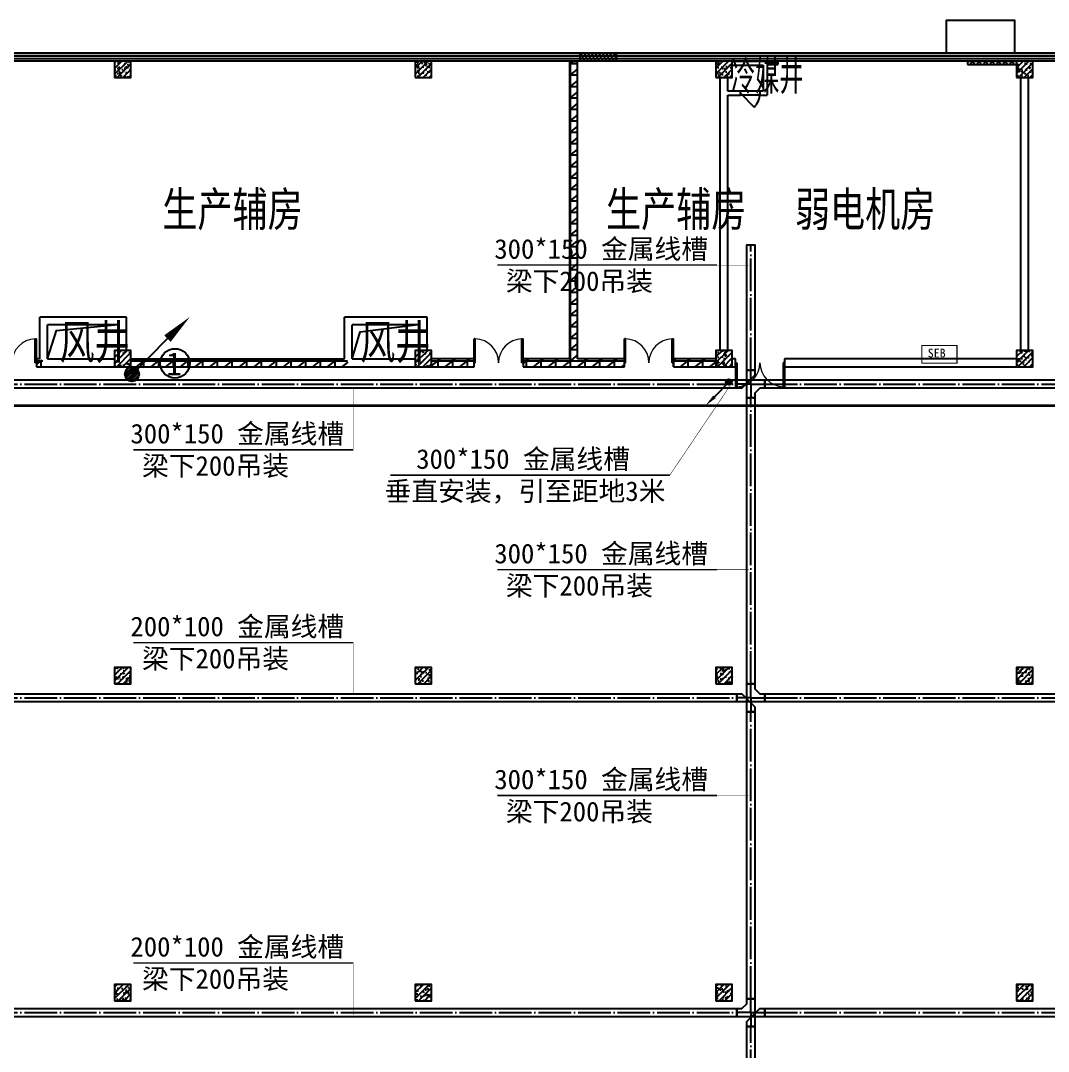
# Model space of a CAD drawing. Header units: millimetres. Extents: x -633009578 to 5705885, y -633235091 to 2571734.
# Drawn here: x 4144646 to 4176094, y 1961300 to 1992840 of the extents above; entities that cross this region are included whole.
import ezdxf

# ---------------------------------------------------------------- set-up
doc = ezdxf.new("R2010")
doc.units = ezdxf.units.MM
doc.header["$LTSCALE"] = 1000
doc.header["$MEASUREMENT"] = 0
doc.linetypes.add('DASHED2', pattern=[0.375, 0.25, -0.125])
doc.linetypes.add('DOTE', pattern=[2.4200000000000004, 2, -0.2, 0.02, -0.2])
doc.layers.get('0').update_dxf_attribs({"color": 9})
for name, color, linetype in [('000000000000电气', 7, 'Continuous'), ('3T_WOOD', 21, 'Continuous'), ('A-COLUM(柱)', 255, 'Continuous'), ('A-DOOR(门）', 4, 'Continuous'), ('A-F-AREA(计算)', 5, 'Continuous'), ('A-FLOR(看线)', 8, 'Continuous'), ('A-HATH(填充)', 8, 'Continuous'), ('A-OTHER(其它)', 192, 'Continuous'), ('A-TEXT(房间)', 243, 'Continuous'), ('A-WALL(墙)', 255, 'Continuous'), ('A-WINDOW（窗）', 4, 'Continuous'), ('电-弱电平面-箭头', 3, 'Continuous'), ('电-桥架', 4, 'Continuous'), ('设备-箱柜', 3, 'Continuous')]:
    doc.layers.add(name, color=color, linetype=linetype)
doc.styles.add('_TCH', font='simhei.ttf', dxfattribs={"width": 0.75, "bigfont": 'hztxt.shx'})
doc.styles.add('ELEC-DIM', font='simhei.ttf')
doc.styles.add('IDQSTYLE', font='simhei.ttf', dxfattribs={"width": 0.707, "bigfont": 'hztxt.shx'})
doc.styles.add('TXT', font='simhei.ttf', dxfattribs={"width": 0.8, "bigfont": 'hztxt.shx'})
doc.styles.add('宋', font='simhei.ttf', dxfattribs={"width": 0.8})
pattern_1 = [(0, (1628470.737756166, 677977.5160347573), (0, 350), []), (37.875, (1628870.737756166, 677977.5160347573), (-169.61527734408, 218.0766567528281), []), (90, (1628870.737756166, 677977.5160347573), (-450, 2.755455298081545e-14), [])]
pattern_2 = [(45, (1628570.737756166, 677977.5160347573), (-100.0001016555733, 100.0001016555733), []), (135, (1628570.737756166, 677977.5160347573), (-100.0001016555733, -100.0001016555733), [])]

# ---------------------------------------------------------------- blocks, each defined once
blk = doc.blocks.new('*X3')
at = {"color": 0, "linetype": 'Continuous'}
for p, q in [((192.587376364835, 446.7215535232801), (193.8713933576327, 448.0055705160779)), ((192.6509968705344, 446.3609099602676), (194.2320369206452, 447.9419500103785)), ((192.6864539319484, 447.2448951591055), (193.3480517218074, 447.9064929489645)), ((192.7889704286661, 446.0746194496875), (194.5183274312254, 447.8039764522467)), ((192.9823694457329, 445.8437543980423), (194.7491924828706, 447.61057743518)), ((193.2275231399996, 445.664644023597), (194.9283028573159, 447.3654237409133)), ((193.5311577474, 445.5440145622856), (195.0489323186273, 447.0617891335129)), ((193.9202347052458, 445.5088274514194), (195.0841194294935, 446.6727121756671)), ((194.6075199946775, 445.7718486721392), (194.8210982087737, 445.9854268862354))]:
    blk.add_line(p, q, dxfattribs=at)
blk = doc.blocks.new('HC001442')
at = {"color": 0, "linetype": 'Continuous'}
blk.add_line((2.614797267597169e-12, -0.0577611932696982), (-3.1054929004722, -3.232738715066034), dxfattribs=at)
blk.add_lwpolyline([(-3.1054929004722, -3.232738715066034, 0.8, 0, 0), (-5.057392361375946, -5.119309791709952, 0, 0, 0)], format="xyseb", dxfattribs=at)
blk.add_circle((0, 0), 0.625, dxfattribs=at)
at = {"color": 0, "linetype": 'Continuous', "xscale": 0.5, "yscale": 0.5, "zscale": 0.5}
blk.add_blockref('*X3', (-96.91845018383279, -223.3780232566237), dxfattribs=at)
at = {"color": 0, "style": 'IDQSTYLE', "width": 0.7}
blk.add_attdef('PSFHATT', (2.62500001, -5.119309791709952), '', height=2.5, dxfattribs=at)
blk = doc.blocks.new('*X130')
at = {"color": 0, "linetype": 'Continuous'}
for p, q in [((192.587376364835, 446.7215535232801), (193.8713933576327, 448.0055705160779)), ((192.6509968705344, 446.3609099602676), (194.2320369206452, 447.9419500103785)), ((192.6864539319484, 447.2448951591055), (193.3480517218074, 447.9064929489645)), ((192.7889704286661, 446.0746194496875), (194.5183274312254, 447.8039764522467)), ((192.9823694457329, 445.8437543980423), (194.7491924828706, 447.61057743518)), ((193.2275231399996, 445.664644023597), (194.9283028573159, 447.3654237409133)), ((193.5311577474, 445.5440145622856), (195.0489323186273, 447.0617891335129)), ((193.9202347052458, 445.5088274514194), (195.0841194294935, 446.6727121756671)), ((194.6075199946775, 445.7718486721392), (194.8210982087737, 445.9854268862354))]:
    blk.add_line(p, q, dxfattribs=at)
blk = doc.blocks.new('HC001441')
at = {"color": 0, "linetype": 'Continuous'}
blk.add_line((0, -0.05776119327242668), (3.105492900474815, 3.117216328523909), dxfattribs=at)
blk.add_lwpolyline([(3.105492900474815, 3.117216328523909, 0.8, 0, 0), (5.057392361378561, 5.003787405167827, 0, 0, 0)], format="xyseb", dxfattribs=at)
blk.add_circle((0, 0), 0.625, dxfattribs=at)
at = {"color": 0, "linetype": 'Continuous', "xscale": 0.5, "yscale": 0.5, "zscale": 0.5}
blk.add_blockref('*X130', (-96.91845018383279, -223.3780232566237), dxfattribs=at)
at = {"color": 0, "style": 'IDQSTYLE', "width": 0.7}
blk.add_attdef('PSFHATT', (7.057392361378561, -0.62500001), '', height=2.5, dxfattribs=at)
blk = doc.blocks.new('G$CF6649E20')
at = {"layer": '电-弱电平面-箭头', "color": 4}
blk.add_circle((1316.889421409462, 332.4712073528208), 448.9330526033001, dxfattribs=at)
at = {"layer": '电-弱电平面-箭头', "color": 4, "xscale": 350, "yscale": 350, "zscale": 350}
blk.add_blockref('HC001441', (0, 0), dxfattribs=at)
at = {"layer": '电-弱电平面-箭头', "color": 4, "style": '宋'}
blk.add_text('1', height=700, dxfattribs=at).set_placement((1046.360447603278, -30.60809063538909))
blk = doc.blocks.new('HC001524')
at = {"color": 0, "linetype": 'Continuous', "const_width": 0.3}
blk.add_lwpolyline([(5, 2.5), (-5, 2.5), (-5, -2.5), (5, -2.5)], close=True, dxfattribs=at)
at = {"color": 0, "style": 'IDQSTYLE', "width": 0.7}
for tag, p in [('AF', (-1.5, -1.25)), ('PSFHATT', (7, -2.5))]:
    blk.add_attdef(tag, p, '', height=2.5, dxfattribs=at)
blk = doc.blocks.new('$DorLib2D$00000002')
for p, q in [((-0.5, -5.684341886080802e-17), (-0.5000000000000007, 0.4875)), ((-0.4750000000000007, 0.4875), (-0.5000000000000007, 0.4875)), ((-0.475, -2.842170943040401e-17), (-0.4750000000000007, 0.4875)), ((0.475, -2.842170943040401e-17), (0.4750000000000007, 0.4875)), ((0.4750000000000007, 0.4875), (0.5000000000000007, 0.4875)), ((0.5, -5.684341886080802e-17), (0.5000000000000007, 0.4875)), ((-0.5, -5.684341886080802e-17), (-0.475, -2.842170943040401e-17)), ((0.5, -5.684341886080802e-17), (0.475, -2.842170943040401e-17))]:
    blk.add_line(p, q)
at = {"lineweight": 13}
for centre, start, end in [((-0.4875, -4.263256414560601e-17), 0, 88.53071641864632), ((0.4875, -4.263256414560601e-17), 91.4692835813537, 180)]:
    blk.add_arc(centre, 0.4875, start, end, dxfattribs=at)
blk = doc.blocks.new('$DorLib2D$00000114')
at = {"color": 0}
blk.add_line((0.4999999999999964, 3.552713678800501e-15), (-0.2071067811864751, 0.7071067811864857), dxfattribs=at)
blk.add_arc((0.5000000000013856, -1.154631945610163e-12), 1.000000000001696, 135, 180, dxfattribs=at)
blk = doc.blocks.new('_FZH')
h = blk.add_hatch()
h.set_pattern_fill('钢筋混凝土', color=256, scale=0.1, style=0)
h.set_pattern_definition([(45, (0, 0), (-0.1767766952966369, 0.1767766952966369), []), (50, (0, 0), (0.7172601826007535, -0.06275213498259512), [0.07500000000000001, -0.8250000000000001]), (355, (0, 0), (-0.138751333613, 0.7521921337000119), [0.06, -0.66]), (100.4514, (0.05977168000000001, -0.00522934), (0.5785093817140216, 0.6894395420609536), [0.06374019, -0.701142112]), (46.1842, (0, 0.2), (1.067241048625645, -0.1655190143290181), [0.1125, -1.2375]), (96.6356, (0.088936745, 0.186206693), (0.9346627055487033, 0.9741178709004418), [0.095610288, -1.051713]), (351.1842, (0, 0.2), (0.9346619451336272, 0.9741186009253247), [0.09000000000000001, -0.9900000000000001]), (21, (0.1, 0.15), (0.5969070521184617, -0.4026188906653388), [0.07500000000000001, -0.8250000000000001]), (326, (0.1, 0.15), (0.2433153319215824, 0.7251500450468529), [0.06, -0.66]), (71.4514, (0.149742233, 0.116448394), (0.84022262858149, 0.3225304967099524), [0.06374019, -0.701142112]), (37.50000000000001, (0, 0), (0.01215985531729062, 0.3328938538313115), [0, -0.652, 0, -0.67, 0, -0.6625000000000001]), (7.499999999999999, (0, 0), (0.2630695374421486, 0.3944117118823603), [0, -0.382, 0, -0.637, 0, -0.2525]), (-32.5, (-0.223, 0), (0.533822436172409, -0.02255487173437976), [0, -0.25, 0, -0.78, 0, -1.035]), (-42.5, (-0.323, 0), (0.5831861693423862, 0.1001049823323177), [0, -0.325, 0, -0.518, 0, -0.735])])
h.paths.add_polyline_path([(-0.5, -0.5), (0.5, -0.5), (0.5, 0.5), (-0.5, 0.5)])
blk.add_lwpolyline([(-0.5, -0.5), (0.5, -0.5), (0.5, 0.5), (-0.5, 0.5)], close=True)
blk = doc.blocks.new('$TCHSYS$WIN2D')
for p, q in [((-0.5, 0.5), (0.5, 0.5)), ((0.5, 0.1666666666666666), (-0.5, 0.1666666666666666)), ((0.5, -0.1666666666666667), (-0.5, -0.1666666666666667)), ((-0.4999999999999999, -0.5), (0.5, -0.5))]:
    blk.add_line(p, q)

msp = doc.modelspace()

# ---------------------------------------------------------------- hatches: boundary and pattern name
at = {"layer": '3T_WOOD'}
h = msp.add_hatch(dxfattribs=at)
h.set_pattern_fill('ANSI31', color=256, scale=50)
h.set_pattern_definition([(45, (2939028.65830355, 677977.51603476), (-56.1266007566822, 56.12660075668221), [])])
h.paths.add_polyline_path([(4161769.204190483, 1991839.596922406), (4162869.204190483, 1991839.596922406), (4162869.204190483, 1991599.596922406), (4161769.204190483, 1991599.596922406)])
at = {"layer": 'A-HATH(填充)'}
h = msp.add_hatch(dxfattribs=at)
h.set_pattern_fill('空心砖', color=256, scale=100, style=0)
h.set_pattern_definition(pattern_1)
h.paths.add_polyline_path([(4161569.256591889, 1982409.596922686), (4161689.256591899, 1982489.596922741), (4161689.256591874, 1991599.59692242), (4161449.256591874, 1991599.59692242), (4161449.256591893, 1982489.596922632)])
h = msp.add_hatch(dxfattribs=at)
h.set_pattern_fill('多孔材料', color=256, scale=50, style=0)
h.set_pattern_definition(pattern_2)
h.paths.add_polyline_path([(4167489.25659181, 1991499.59932526), (4167812.157809678, 1991499.59932526), (4167812.157809678, 1991599.59932526), (4167489.25659181, 1991599.59932526)])
h = msp.add_hatch(dxfattribs=at)
h.set_pattern_fill('多孔材料', color=256, scale=50, style=0)
h.set_pattern_definition(pattern_2)
h.paths.add_polyline_path([(4173619.256591382, 1991499.599325259), (4175119.256591891, 1991499.599325259), (4175119.256591891, 1991599.599325259), (4173619.256591382, 1991599.599325259)])
h = msp.add_hatch(dxfattribs=at)
h.set_pattern_fill('空心砖', color=256, scale=100, style=0)
h.set_pattern_definition(pattern_1)
h.paths.add_polyline_path([(4145229.256591615, 1982489.596922389), (4145129.256591784, 1982489.596922406), (4145129.25659179, 1982249.596922386), (4145349.256591879, 1982249.596922362), (4145349.256591703, 1982409.596922414)])
h = msp.add_hatch(dxfattribs=at)
h.set_pattern_fill('空心砖', color=256, scale=100, style=0)
h.set_pattern_definition(pattern_1)
h.paths.add_polyline_path([(4148019.256591875, 1982489.596922385), (4148019.256591875, 1982249.596922434), (4154669.256591879, 1982249.596922614), (4154672.589925291, 1982409.596922574), (4154554.256591996, 1982489.596922562)])
h = msp.add_hatch(dxfattribs=at)
h.set_pattern_fill('空心砖', color=256, scale=100, style=0)
h.set_pattern_definition(pattern_1)
h.paths.add_polyline_path([(4157219.256591875, 1982489.596922634), (4157219.256591875, 1982249.596922677), (4158519.256591615, 1982249.596922632), (4158519.256591615, 1982489.596922653)])
h = msp.add_hatch(dxfattribs=at)
h.set_pattern_fill('空心砖', color=256, scale=100, style=0)
h.set_pattern_definition(pattern_1)
h.paths.add_polyline_path([(4161449.256591893, 1982489.596922632), (4160019.256592124, 1982489.596922653), (4160019.256592124, 1982249.596922632), (4161569.256591874, 1982249.596922685), (4161569.256591889, 1982409.596922686)])
h = msp.add_hatch(dxfattribs=at)
h.set_pattern_fill('空心砖', color=256, scale=100, style=0)
h.set_pattern_definition(pattern_1)
h.paths.add_polyline_path([(4161569.256591874, 1982249.596922685), (4163119.256591615, 1982249.596922741), (4163119.256591615, 1982489.596922802), (4161689.256591899, 1982489.596922741), (4161569.256591889, 1982409.596922686)])
h = msp.add_hatch(dxfattribs=at)
h.set_pattern_fill('空心砖', color=256, scale=100, style=0)
h.set_pattern_definition(pattern_1)
h.paths.add_polyline_path([(4165919.256591875, 1982249.596922424), (4165919.256591875, 1982489.596922701), (4164619.256592124, 1982489.596922783), (4164619.256592124, 1982249.596922741)])

# ---------------------------------------------------------------- linework, layer by layer
at = {"layer": '000000000000电气', "color": 2, "lineweight": 35}
for p, q in [((4100275.940698322, 1981063.995116919), (4160959.102830711, 1981063.995116919)), ((4160959.102830711, 1981063.995116919), (4192810.114040832, 1981063.995116919))]:
    msp.add_line(p, q, dxfattribs=at)
at = {"layer": '3T_WOOD'}
msp.add_lwpolyline([(4161769.204190483, 1991839.596922406), (4162869.204190483, 1991839.596922406), (4162869.204190483, 1991599.596922406), (4161769.204190483, 1991599.596922406)], close=True, dxfattribs=at)
at = {"layer": 'A-DOOR(门）'}
for p, q in [((4167269.256591652, 1990679.596918699), (4166669.256591652, 1990679.596918707)), ((4167269.25659165, 1990559.596918699), (4166669.25659165, 1990559.596918707))]:
    msp.add_line(p, q, dxfattribs=at)
at = {"layer": 'A-F-AREA(计算)'}
msp.add_lwpolyline([(4060729.234130392, 1991839.59697076), (4195009.234130392, 1991839.59697076), (4195009.234130392, 1855759.59697076), (4060729.234130392, 1855759.59697076)], close=True, dxfattribs=at)
at = {"layer": 'A-FLOR(看线)'}
msp.add_lwpolyline([(4175069.256228155, 1991839.596588874), (4175069.256722237, 1992839.596588863), (4172969.255733895, 1992839.596588874), (4172969.256227978, 1991839.596588874)], dxfattribs=at)
at = {"layer": 'A-OTHER(其它)'}
for points in [[(4145469.256591615, 1982489.59692249), (4145749.137299116, 1983358.298478855), (4147519.256591982, 1983529.589110181)], [(4154794.256591996, 1982489.596922547), (4155038.60382638, 1983319.607345577), (4156719.256591982, 1983529.58911009)]]:
    msp.add_lwpolyline(points, dxfattribs=at)
at = {"layer": 'A-WALL(墙)'}
for p, q in [((4161449.256591893, 1982489.596922632), (4161449.256591874, 1991599.59692242)), ((4161449.256591874, 1991599.59692242), (4161689.256591874, 1991599.59692242)), ((4161689.256591899, 1982489.596922741), (4161689.256591874, 1991599.59692242)), ((4166419.256591151, 1991599.596919487), (4167489.256591893, 1991599.596926248)), ((4166419.256591891, 1991479.596919487), (4167369.256591669, 1991479.596925478)), ((4167369.256591669, 1991479.596925478), (4167369.256591669, 1990679.596918551)), ((4167489.25659181, 1991599.59932526), (4167812.157809678, 1991599.59932526)), ((4167489.25659181, 1991599.59932526), (4167489.25659181, 1991499.59932526)), ((4167489.256591893, 1991599.596926248), (4167489.256591893, 1990559.596918526)), ((4167489.25659181, 1991499.59932526), (4167812.157809678, 1991499.59932526)), ((4167812.157809678, 1991599.59932526), (4167812.157809678, 1991499.59932526)), ((4173619.256591382, 1991599.599325259), (4175119.256591891, 1991599.599325259)), ((4173619.256591382, 1991599.599325259), (4173619.256591382, 1991499.599325259)), ((4173619.256591382, 1991499.599325259), (4175119.256591891, 1991499.599325259)), ((4175369.256591891, 1991479.596926544), (4175369.256591891, 1991479.596926544)), ((4175369.256591891, 1991339.596924485), (4175369.256591891, 1991339.596924485)), ((4175369.256591891, 1991199.596922426), (4175369.256591891, 1991199.596922426)), ((4166049.256591891, 1990679.596918714), (4166049.256591411, 1991099.596922453)), ((4166289.256591576, 1990679.596918566), (4166289.256591183, 1991099.596922453)), ((4175249.256591883, 1982749.596922453), (4175249.256591901, 1991099.596922453)), ((4175489.256591883, 1982749.596922453), (4175489.256591902, 1991099.596922453)), ((4166049.256591941, 1982749.596922453), (4166049.256591891, 1990679.596918714)), ((4166669.256592151, 1990679.596918506), (4166289.256591576, 1990679.596918566)), ((4166289.25659193, 1990559.596918542), (4166669.256592149, 1990559.596918734)), ((4166289.256591885, 1982749.596922453), (4166289.25659193, 1990559.596918542)), ((4166669.256592149, 1990559.596918734), (4166669.256592151, 1990679.596918506)), ((4167369.256591669, 1990679.596918551), (4167269.256591133, 1990679.596918497)), ((4167269.256591133, 1990679.596918497), (4167269.256591132, 1990559.596918726)), ((4167269.256591132, 1990559.596918726), (4167489.256591893, 1990559.596918526)), ((4145229.256591615, 1982489.596922389), (4145229.256591615, 1983769.59692234)), ((4147889.256591996, 1983769.596922342), (4145229.256591615, 1983769.59692234)), ((4147889.256592312, 1982749.596922453), (4147889.256591996, 1983769.596922342)), ((4154554.256591996, 1982489.596922562), (4154554.256591996, 1983769.596922342)), ((4157089.256591997, 1983769.596922345), (4154554.256591996, 1983769.596922342)), ((4157089.256591951, 1982749.596922453), (4157089.256591997, 1983769.596922345)), ((4145469.256591615, 1982489.59692249), (4145469.256591615, 1983529.596922542)), ((4147649.256591996, 1983529.596922544), (4145469.256591615, 1983529.596922542)), ((4147649.256592005, 1982749.596922453), (4147649.256591996, 1983529.596922544)), ((4154794.256591996, 1982489.596922547), (4154794.256591996, 1983529.596922343)), ((4156849.256591997, 1983529.596922344), (4154794.256591996, 1983529.596922343)), ((4156849.256591844, 1982749.596922453), (4156849.256591997, 1983529.596922344)), ((4145229.256591615, 1982489.596922389), (4145129.256591784, 1982489.596922406)), ((4145129.256591784, 1982489.596922406), (4145129.25659179, 1982249.596922386)), ((4145469.256591615, 1982489.59692249), (4147519.256592103, 1982489.596922577)), ((4148019.256592103, 1982489.596922418), (4154554.256591996, 1982489.596922562)), ((4154794.256591996, 1982489.596922547), (4156719.256592103, 1982489.596922487)), ((4158519.256591615, 1982489.596922653), (4157219.256592103, 1982489.596922828)), ((4158519.256591615, 1982249.596922632), (4158519.256591615, 1982489.596922653)), ((4161449.256591893, 1982489.596922632), (4160019.256592124, 1982489.596922653)), ((4160019.256592124, 1982489.596922653), (4160019.256592124, 1982249.596922632)), ((4163119.256591615, 1982489.596922802), (4161689.256591899, 1982489.596922741)), ((4163119.256591615, 1982249.596922741), (4163119.256591615, 1982489.596922802)), ((4165919.256591127, 1982489.596922772), (4164619.256592124, 1982489.596922783)), ((4164619.256592124, 1982489.596922783), (4164619.256592124, 1982249.596922741)), ((4166519.256591615, 1982489.596922421), (4166419.256591127, 1982489.596922257)), ((4166519.256591615, 1982249.596922421), (4166519.256591615, 1982489.596922421)), ((4175119.256591127, 1982489.596922408), (4168019.256591615, 1982489.596922421)), ((4168019.256591615, 1982489.596922421), (4168019.256591615, 1982249.596922421)), ((4145129.25659179, 1982249.596922386), (4145349.256591879, 1982249.596922362)), ((4145349.256591879, 1982249.596922362), (4147519.256592103, 1982249.596922546)), ((4148019.256592103, 1982249.596922385), (4154669.256591879, 1982249.596922614)), ((4154669.256591879, 1982249.596922614), (4156719.256592103, 1982249.596922812)), ((4157219.256592103, 1982249.596922792), (4158519.256591615, 1982249.596922632)), ((4160019.256592124, 1982249.596922632), (4161569.256591874, 1982249.596922685)), ((4161569.256591874, 1982249.596922685), (4163119.256591615, 1982249.596922741)), ((4164619.256592124, 1982249.596922741), (4165919.256591127, 1982249.596922877)), ((4166419.256591127, 1982249.596922079), (4166519.256591615, 1982249.596922421)), ((4168019.256591615, 1982249.596922421), (4175119.256591127, 1982249.596922416))]:
    msp.add_line(p, q, dxfattribs=at)
at = {"layer": '电-桥架', "color": 5, "linetype": 'DOTE', "ltscale": 0.5}
for p, q in [((4166988.323973829, 1982143.535272727), (4166988.323971314, 1985978.473903845)), ((4166988.323977531, 1981718.535272727), (4166988.323976569, 1982143.535272727)), ((4099992.836766605, 1981718.535272727), (4166563.323974108, 1981718.535272727)), ((4166988.323977531, 1981718.535272727), (4166563.323977531, 1981718.535272727)), ((4166988.323977531, 1981718.535272727), (4166988.323978008, 1981293.535272727)), ((4166988.323977531, 1981718.535272727), (4167413.323977531, 1981718.535272727)), ((4167413.323977531, 1981718.535272727), (4194017.86296353, 1981718.535272727)), ((4166988.323990953, 1972542.550530401), (4166988.323974887, 1981293.535272727)), ((4166988.323991733, 1972117.550530401), (4166988.323990953, 1972542.550530401)), ((4099992.836784034, 1972117.550530401), (4166563.323991733, 1972117.550530401)), ((4166988.323991733, 1972117.550530401), (4166563.323991733, 1972117.550530401)), ((4166988.323991733, 1972117.550530401), (4166988.323992513, 1971692.550530401)), ((4166988.323991733, 1972117.550530401), (4167413.323991733, 1972117.550530401)), ((4167413.323991733, 1972117.550530401), (4193493.311252461, 1972117.550530401)), ((4166988.324008636, 1962909.56795192), (4166988.323992513, 1971692.550530401)), ((4166988.324009416, 1962484.56795192), (4166988.324008636, 1962909.56795192)), ((4099992.836801521, 1962484.56795192), (4166563.324009416, 1962484.56795192)), ((4166988.324009416, 1962484.56795192), (4166563.324009416, 1962484.56795192)), ((4166988.324009416, 1962484.56795192), (4166988.324010196, 1962059.56795192)), ((4166988.324009416, 1962484.56795192), (4167413.324009416, 1962484.56795192)), ((4167413.324009416, 1962484.56795192), (4193918.311252461, 1962484.56795192)), ((4166988.324026654, 1953094.830985169), (4166988.324010196, 1962059.56795192))]:
    msp.add_line(p, q, dxfattribs=at)
at = {"layer": '电-桥架', "color": 9, "linetype": 'DASHED2', "ltscale": 0.5}
for p, q in [((4167113.323973829, 1982143.53527281), (4166863.323976569, 1982143.535272645)), ((4166863.323978008, 1981293.535272497), (4167113.323974887, 1981293.535272957)), ((4167113.323990953, 1972542.550530631), (4166863.323990953, 1972542.550530171)), ((4167113.324008636, 1962909.56795215), (4166863.324008636, 1962909.56795169))]:
    msp.add_line(p, q, dxfattribs=at)
at = {"layer": '电-桥架', "ltscale": 0.5}
for points in [[(4166863.323976569, 1982143.535272645), (4166863.323973829, 1982143.535272645), (4166863.323971314, 1985978.473903762), (4167113.323971314, 1985978.473903927), (4167113.323973829, 1982143.535273011)], [(4166863.323990953, 1972542.550530171), (4166863.323974887, 1981293.535272497), (4166863.323978008, 1981293.535272497)], [(4167113.323974887, 1981293.535272868), (4167113.323990953, 1972542.550530631)], [(4166863.324008636, 1962909.56795169), (4166863.323992513, 1971692.550530171), (4167113.323992513, 1971692.550530631), (4167113.324008636, 1962909.56795215)], [(4166863.324026654, 1953094.830984939), (4166863.324010196, 1962059.56795169), (4167113.324010196, 1962059.56795215), (4167113.324026654, 1953094.830985399)]]:
    msp.add_lwpolyline(points, dxfattribs=at)
for points in [[(4166863.323978008, 1981293.535272586), (4166863.32397784, 1981443.535272586), (4166863.323976909, 1981993.535272444), (4166863.323976569, 1982143.535272444), (4167113.323976569, 1982143.535273011), (4167113.323976909, 1981993.535273011), (4166713.323977531, 1981593.535272727), (4166563.323977531, 1981593.535272727), (4166563.32397753, 1981843.535272727), (4166713.32397753, 1981843.535272727), (4167263.32397753, 1981843.535272727), (4167413.32397753, 1981843.535272727), (4167413.323977532, 1981593.535272727), (4167263.323977532, 1981593.535272727), (4167113.32397784, 1981443.535272868), (4167113.323978008, 1981293.535272868)], [(4166563.323974109, 1981593.535272727), (4099992.836766606, 1981593.535272727), (4099992.836766605, 1981843.535272727), (4166563.323974108, 1981843.535272727)], [(4194017.862963531, 1981593.535272727), (4167413.323977532, 1981593.535272727), (4167413.323977531, 1981843.535272727), (4194017.86296353, 1981843.535272727)], [(4167113.323990953, 1972542.550530631), (4167113.323991228, 1972392.550530631), (4167263.323991732, 1972242.550530401), (4167413.323991732, 1972242.550530401), (4167413.323991734, 1971992.550530401), (4167263.323991734, 1971992.550530401), (4166713.323991733, 1971992.550530401), (4166563.323991733, 1971992.550530401), (4166563.323991732, 1972242.550530401), (4166713.323991732, 1972242.550530401), (4167113.323992237, 1971842.550530631), (4167113.323992513, 1971692.550530631), (4166863.323992513, 1971692.550530171), (4166863.323992237, 1971842.550530171), (4166863.323991228, 1972392.550530171), (4166863.323990953, 1972542.550530171)], [(4166563.323991734, 1971992.550530401), (4099992.836784035, 1971992.550530401), (4099992.836784034, 1972242.550530401), (4166563.323991733, 1972242.550530401)], [(4193493.311252462, 1971992.550530401), (4167413.323991734, 1971992.550530401), (4167413.323991733, 1972242.550530401), (4193493.311252461, 1972242.550530401)], [(4166863.324010196, 1962059.56795169), (4166863.324009921, 1962209.56795169), (4167263.324009416, 1962609.56795192), (4167413.324009416, 1962609.56795192), (4167413.324009417, 1962359.56795192), (4167263.324009417, 1962359.56795192), (4166713.324009417, 1962359.56795192), (4166563.324009417, 1962359.56795192), (4166563.324009415, 1962609.56795192), (4166713.324009415, 1962609.56795192), (4166863.324008911, 1962759.56795169), (4166863.324008636, 1962909.56795169), (4167113.324008636, 1962909.56795215), (4167113.324008911, 1962759.56795215), (4167113.324009921, 1962209.56795215), (4167113.324010196, 1962059.56795215)], [(4166563.324009417, 1962359.56795192), (4099992.836801522, 1962359.56795192), (4099992.836801521, 1962609.56795192), (4166563.324009416, 1962609.56795192)], [(4193918.311252462, 1962359.56795192), (4167413.324009417, 1962359.56795192), (4167413.324009416, 1962609.56795192), (4193918.311252461, 1962609.56795192)]]:
    msp.add_lwpolyline(points, close=True, dxfattribs=at)
at = {"layer": '设备-箱柜', "color": 6}
for points in [[(4166927.256745338, 1985359.155783604, 15, 15, 0), (4165953.502530118, 1985359.155783604, 15, 15, 0), (4165953.502530118, 1985359.155783604, 45, 45, 0), (4159228.572839694, 1985359.155783604, 45, 45, 0)], [(4166446.077478318, 1981804.760242375, 15, 15, 0), (4164510.196697216, 1978931.376134806, 15, 15, 0), (4164510.196697216, 1978931.376134806, 45, 45, 0), (4155955.006552795, 1978931.376134806, 45, 45, 0)], [(4154819.69897013, 1981616.831189338, 15, 15, 0), (4154819.69897013, 1979707.084635353, 15, 15, 0), (4154819.69897013, 1979707.084635353, 45, 45, 0), (4148094.769279706, 1979707.084635353, 45, 45, 0)], [(4166927.256745338, 1976038.518753166, 15, 15, 0), (4165953.502530118, 1976038.518753166, 15, 15, 0), (4165953.502530118, 1976038.518753166, 45, 45, 0), (4159228.572839694, 1976038.518753166, 45, 45, 0)], [(4154819.297405082, 1972217.598804862, 15, 15, 0), (4154819.297405082, 1973807.885703664, 15, 15, 0), (4154819.297405082, 1973807.885703664, 45, 45, 0), (4148094.367714658, 1973807.885703664, 45, 45, 0)], [(4166927.256745338, 1969127.63078214, 15, 15, 0), (4165953.502530118, 1969127.63078214, 15, 15, 0), (4165953.502530118, 1969127.63078214, 45, 45, 0), (4159228.572839694, 1969127.63078214, 45, 45, 0)], [(4154819.297405082, 1962415.946902985, 15, 15, 0), (4154819.297405082, 1964006.233801788, 15, 15, 0), (4154819.297405082, 1964006.233801788, 45, 45, 0), (4148094.367714658, 1964006.233801788, 45, 45, 0)]]:
    msp.add_lwpolyline(points, format="xyseb", dxfattribs=at)

# ---------------------------------------------------------------- block references
msp.add_blockref('G$CF6649E20', (4148053.034529635, 1982019.9253576))
at = {"layer": 'A-COLUM(柱)', "xscale": 500, "yscale": 500, "zscale": 500}
for p in [(4147769.256591875, 1991349.596922424), (4156969.256591891, 1991349.596922424), (4166169.256591891, 1991349.596922424), (4175369.256591891, 1991349.596922426), (4147769.256591875, 1982499.596922424), (4156969.256591875, 1982499.596922424), (4166169.256591875, 1982499.596922424), (4175369.256591891, 1982499.596922424), (4147769.256591875, 1972799.596922424), (4156969.256591875, 1972799.596922424), (4166169.256591875, 1972799.596922424), (4175369.256591875, 1972799.596922424), (4147769.256591875, 1963099.596922424), (4156969.256591875, 1963099.596922424), (4166169.256591875, 1963099.596922424), (4175369.256591875, 1963099.596922424)]:
    msp.add_blockref('_FZH', p, dxfattribs=at)
at = {"layer": 'A-DOOR(门）', "xscale": 600, "yscale": 600, "zscale": 600, "rotation": 179.9999999992107}
msp.add_blockref('$DorLib2D$00000114', (4166969.256591651, 1990619.596918703), dxfattribs=at)
at = {"layer": 'A-DOOR(门）', "xscale": 1500, "yscale": 1500, "zscale": 1500}
for p in [(4144379.256591986, 1982369.596922336), (4159269.256591829, 1982369.596922685), (4163869.256591829, 1982369.596922685)]:
    msp.add_blockref('$DorLib2D$00000002', p, dxfattribs=at)
at = {"layer": 'A-DOOR(门）', "extrusion": (0, 0, -1), "xscale": -1500, "yscale": 1500, "zscale": 1500, "rotation": 180}
msp.add_blockref('$DorLib2D$00000002', (-4167269.25659162, 1982369.596922409), dxfattribs=at)
at = {"layer": 'A-WINDOW（窗）', "extrusion": (0, 0, -1), "xscale": 50000.05726785376, "yscale": 240, "zscale": 50000.05726785376}
msp.add_blockref('$TCHSYS$WIN2D', (-4153869.285225819, 1991719.596922425), dxfattribs=at)
at = {"layer": '电-弱电平面-箭头', "color": 4, "xscale": 140, "yscale": 140, "zscale": 140}
msp.add_blockref('HC001442', (4166313.892312461, 1981781.384587375), dxfattribs=at)
at = {"layer": '设备-箱柜'}
ref = msp.add_blockref('HC001524', (4172759.642425789, 1982629.154911567), dxfattribs=dict(at, xscale=-107.52, yscale=107.52, zscale=107.52, rotation=180))
ref.add_attrib('AF', 'SEB', (4172402.830277742, 1982531.641852994), dxfattribs={"layer": '0', "color": 0, "height": 268.8, "style": 'ELEC-DIM'})

# ---------------------------------------------------------------- texts
at = {"layer": 'A-TEXT(房间)'}
for s, height, style, width, p in [('冷媒井', 900, 'TXT', 0.6, (4166387.735027185, 1990699.59691868)), ('生产辅房', 1050, '_TCH', 0.75, (4148981.526028129, 1986542.450864474)), ('生产辅房', 1050, '_TCH', 0.75, (4162556.280159555, 1986542.450864474)), ('弱电机房', 1050, '_TCH', 0.75, (4168338.866591393, 1986542.450864474)), ('风井', 1050, '_TCH', 0.75, (4145835.655287988, 1982483.718724607)), ('风井', 1050, '_TCH', 0.75, (4155035.655287988, 1982483.718724517))]:
    msp.add_text(s, height=height, dxfattribs=dict(at, style=style, width=width)).set_placement(p)
at = {"layer": '设备-箱柜', "color": 6, "style": 'ELEC-DIM'}
for s, p in [('300*150 金属线槽', (4159140.670586322, 1985553.859688491)), ('梁下200吊装', (4159495.28531399, 1984569.531501871)), ('300*150 金属线槽', (4148006.867026334, 1979901.788540241)), ('300*150 金属线槽', (4156751.102474571, 1979126.080039693)), ('梁下200吊装', (4148361.481754003, 1978917.460353621)), ('垂直安装，引至距地3米', (4155783.86986508, 1978141.751853073)), ('300*150 金属线槽', (4159140.670586322, 1976233.222658053)), ('梁下200吊装', (4159495.28531399, 1975248.894471433)), ('200*100 金属线槽', (4148006.465461286, 1974002.589608552)), ('梁下200吊装', (4148361.080188955, 1973018.261421932)), ('300*150 金属线槽', (4159140.670586322, 1969322.334687027)), ('梁下200吊装', (4159495.28531399, 1968338.006500407)), ('200*100 金属线槽', (4148006.465461286, 1964200.937706676)), ('梁下200吊装', (4148361.080188955, 1963216.609520056))]:
    msp.add_text(s, height=600, dxfattribs=at).set_placement(p)

doc.saveas('drawing.dxf')
